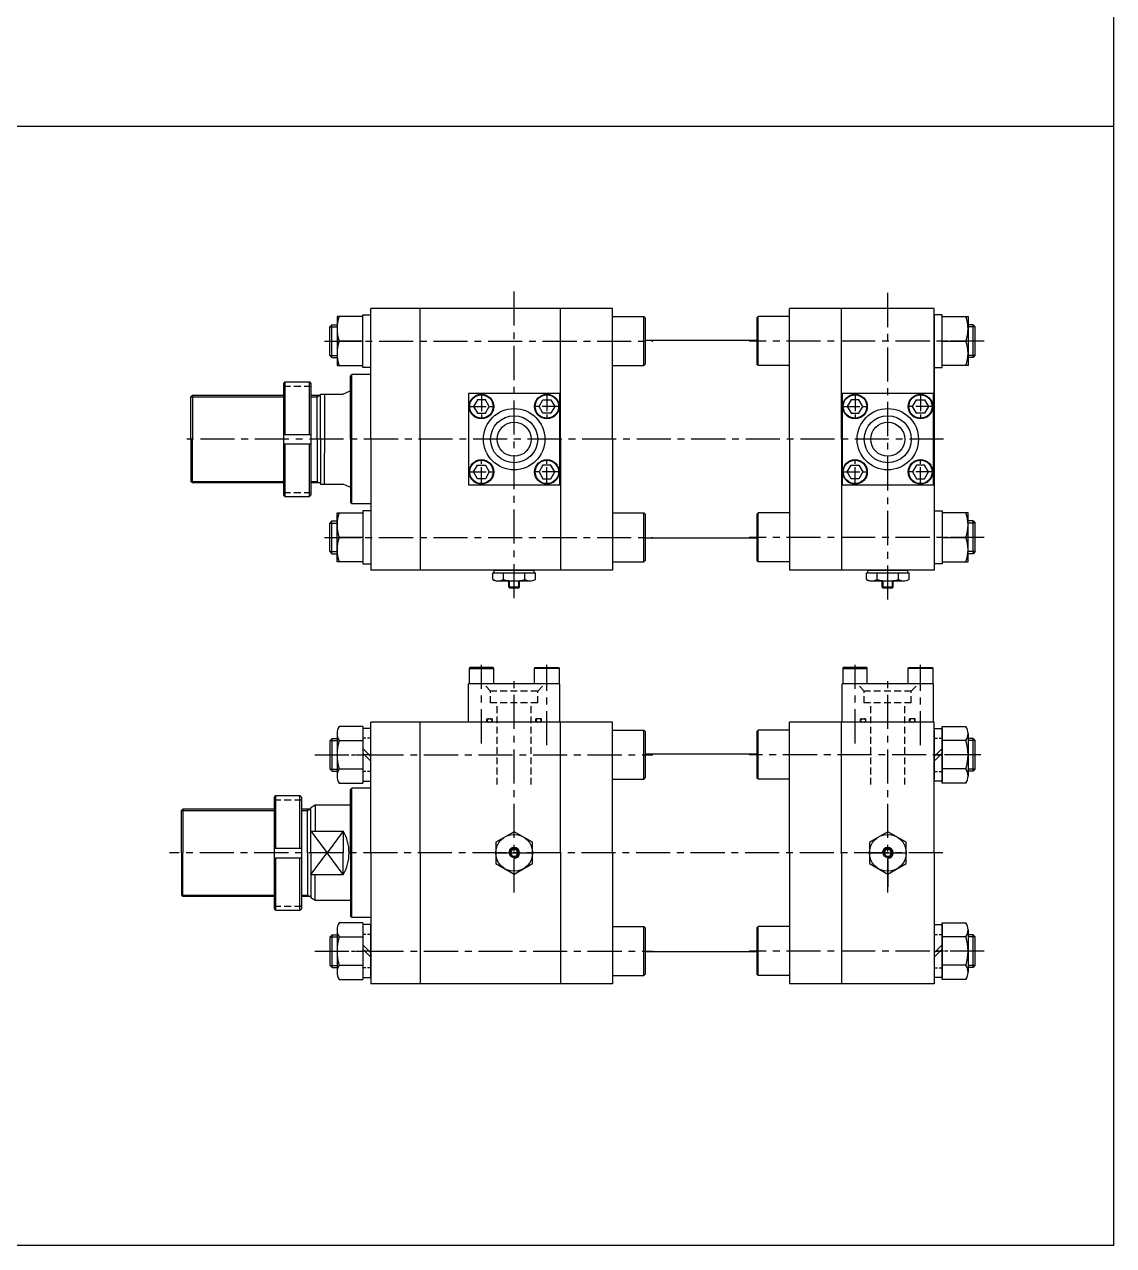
# Model space of a CAD drawing. Extents: x -819 to 8197, y 0 to 4058.
# Drawn here: x 4525 to 5324, y 2266 to 3162 of the extents above; entities that cross this region are included whole.
import ezdxf

# ---------------------------------------------------------------- set-up
doc = ezdxf.new("R2010")
doc.units = 0
doc.header["$LTSCALE"] = 10
doc.header["$MEASUREMENT"] = 0
for name, pattern in [('CENTER', [2, 1.25, -0.25, 0.25, -0.25]), ('CENTERX2', [4, 2.5, -0.5, 0.5, -0.5]), ('HIDDEN', [0.375, 0.25, -0.125]), ('HIDDENX2', [0.75, 0.5, -0.25])]:
    doc.linetypes.add(name, pattern=pattern)
doc.layers.get('0').update_dxf_attribs({"linetype": 'CONTINUOUS'})
doc.layers.get('DEFPOINTS').update_dxf_attribs({"linetype": 'CONTINUOUS'})
for name, color, linetype in [('CEN', 1, 'CENTERX2'), ('CENTER', 1, 'CENTER'), ('HID', 2, 'HIDDENX2'), ('HIDDEN', 2, 'HIDDEN'), ('ML', 7, 'CONTINUOUS')]:
    doc.layers.add(name, color=color, linetype=linetype)

msp = doc.modelspace()

# ---------------------------------------------------------------- linework, layer by layer
for p, q in [((5324, 4058.11), (5324, 2266.11)), ((5324, 3087.11), (0, 3087.11)), ((5324, 2266.11), (0, 2266.11))]:
    msp.add_line(p, q)
at = {"color": 7, "linetype": 'Continuous'}
for p, q in [((4868.83, 2754.74), (4868.83, 2759.76)), ((4868.83, 2759.76), (4875.17, 2759.76)), ((4869.83, 2759.76), (4869.83, 2761.76)), ((4869.83, 2761.76), (4899.01, 2761.76)), ((4875.17, 2759.76), (4900.01, 2759.76)), ((4876.63, 2754.74), (4876.63, 2759.76)), ((4892.21, 2754.74), (4892.21, 2759.76)), ((4899.01, 2759.76), (4899.01, 2761.76)), ((4900.01, 2754.74), (4900.01, 2759.76)), ((5142.83, 2754.74), (5142.83, 2759.76)), ((5142.83, 2759.76), (5149.17, 2759.76)), ((5143.83, 2759.76), (5143.83, 2761.76)), ((5143.83, 2761.76), (5173.01, 2761.76)), ((5149.17, 2759.76), (5174.01, 2759.76)), ((5150.63, 2754.74), (5150.63, 2759.76)), ((5166.21, 2754.74), (5166.21, 2759.76)), ((5173.01, 2759.76), (5173.01, 2761.76)), ((5174.01, 2754.74), (5174.01, 2759.76)), ((4872.01, 2753.76), (4896.83, 2753.76)), ((4880.42, 2754.02), (4880.42, 2754.02)), ((4880.42, 2749.26), (4880.42, 2753.76)), ((4888.42, 2749.26), (4888.42, 2753.76)), ((5146.01, 2753.76), (5170.83, 2753.76)), ((5154.42, 2754.02), (5154.42, 2754.02)), ((5154.42, 2749.26), (5154.42, 2753.76)), ((5162.42, 2749.26), (5162.42, 2753.76)), ((4880.42, 2749.26), (4880.92, 2748.76)), ((4888.42, 2749.26), (4880.42, 2749.26)), ((4880.92, 2748.76), (4887.92, 2748.76)), ((4888.42, 2749.26), (4887.92, 2748.76)), ((5154.42, 2749.26), (5154.92, 2748.76)), ((5162.42, 2749.26), (5154.42, 2749.26)), ((5154.92, 2748.76), (5161.92, 2748.76)), ((5162.42, 2749.26), (5161.92, 2748.76))]:
    msp.add_line(p, q, dxfattribs=at)
at = {"color": 1, "linetype": 'CENTER', "ltscale": 5}
for p, q in [((4870.92, 2554.23), (4897.92, 2554.23)), ((5144.92, 2554.23), (5171.92, 2554.23))]:
    msp.add_line(p, q, dxfattribs=at)
at = {"color": 7, "linetype": 'Continuous'}
for points in [[(4870.92, 2546.43), (4884.42, 2538.64), (4897.92, 2546.43), (4897.92, 2562.02), (4884.42, 2569.81), (4870.92, 2562.02)], [(5144.92, 2546.43), (5158.42, 2538.64), (5171.92, 2546.43), (5171.92, 2562.02), (5158.42, 2569.81), (5144.92, 2562.02)], [(4882.98, 2556.73), (4881.53, 2554.23), (4882.98, 2551.73), (4885.86, 2551.73), (4887.31, 2554.23), (4885.86, 2556.73)], [(5156.98, 2556.73), (5155.53, 2554.23), (5156.98, 2551.73), (5159.86, 2551.73), (5161.31, 2554.23), (5159.86, 2556.73)]]:
    msp.add_lwpolyline(points, close=True, dxfattribs=at)
for centre, radius in [((4884.42, 2554.23), 13.5), ((5158.42, 2554.23), 13.5), ((4884.42, 2554.23), 3.5), ((5158.42, 2554.23), 3.5)]:
    msp.add_circle(centre, radius, dxfattribs=at)
for centre, radius, start, end in [((4872.01, 2759.38), 5.62, 235.61575, 270), ((4872.73, 2761.98), 8.22, 241.70064, 298.29936), ((4884.41, 2785.11), 31.35, 255.61718, 270.01407), ((4884.43, 2785.11), 31.35, 269.98593, 284.38282), ((4896.11, 2761.98), 8.22, 241.70064, 298.29936), ((5146.01, 2759.38), 5.62, 235.61575, 270), ((5146.73, 2761.98), 8.22, 241.70064, 298.29936), ((5158.41, 2785.11), 31.35, 255.61718, 270.01407), ((5158.43, 2785.11), 31.35, 269.98593, 284.38282), ((5170.11, 2761.98), 8.22, 241.70064, 298.29936)]:
    msp.add_arc(centre, radius, start, end, dxfattribs=at)
at = {"layer": 'CEN'}
for p, q in [((4884.42, 2741.16), (4884.42, 2967.89)), ((5158.42, 2740.1), (5158.42, 2967.59)), ((4745.31, 2929.76), (4986.16, 2929.76)), ((5229.18, 2929.76), (5056.68, 2929.76)), ((5199.29, 2857.76), (4640.51, 2857.76)), ((4745.26, 2785.76), (4986.16, 2785.76)), ((5229.18, 2785.76), (5056.68, 2785.76)), ((4860.42, 2634.6), (4860.42, 2692.23)), ((4908.42, 2633.2), (4908.42, 2692.23)), ((5134.42, 2634.6), (5134.42, 2692.23)), ((5182.42, 2633.2), (5182.42, 2692.23)), ((4884.42, 2525.19), (4884.42, 2680.15)), ((5158.42, 2525.19), (5158.42, 2681.51)), ((4738.28, 2626.23), (4986.16, 2626.23)), ((5226.55, 2626.23), (5056.68, 2626.23)), ((5198.81, 2554.23), (4631.72, 2554.23)), ((5158.42, 2549.07), (5158.42, 2529.38)), ((4738.28, 2482.23), (4986.16, 2482.23)), ((5229.18, 2482.23), (5056.68, 2482.23))]:
    msp.add_line(p, q, dxfattribs=at)
at = {"layer": 'CENTER'}
for p, q in [((4754.43, 2929.76), (4773.61, 2929.76)), ((5217.41, 2929.76), (5198.23, 2929.76)), ((4860.42, 2890.85), (4860.42, 2872.67)), ((4908.42, 2890.85), (4908.42, 2872.67)), ((5134.42, 2890.85), (5134.42, 2872.67)), ((5182.42, 2890.85), (5182.42, 2872.67)), ((4851.33, 2881.76), (4869.51, 2881.76)), ((4917.51, 2881.76), (4899.33, 2881.76)), ((5125.33, 2881.76), (5143.51, 2881.76)), ((5191.51, 2881.76), (5173.33, 2881.76)), ((4860.42, 2824.67), (4860.42, 2842.85)), ((4908.42, 2824.67), (4908.42, 2842.85)), ((5134.42, 2824.67), (5134.42, 2842.85)), ((5182.42, 2824.67), (5182.42, 2842.85)), ((4851.33, 2833.76), (4869.51, 2833.76)), ((4917.51, 2833.76), (4899.33, 2833.76)), ((5125.33, 2833.76), (5143.51, 2833.76)), ((5191.51, 2833.76), (5173.33, 2833.76)), ((4754.43, 2785.76), (4773.61, 2785.76)), ((5217.41, 2785.76), (5198.23, 2785.76)), ((4750.22, 2626.23), (4773.61, 2626.23)), ((4750.22, 2626.23), (4773.61, 2626.23)), ((4779.51, 2626.23), (4773.43, 2626.23)), ((5192.33, 2626.23), (5198.41, 2626.23)), ((5217.41, 2626.23), (5198.23, 2626.23)), ((4750.22, 2482.23), (4773.61, 2482.23)), ((4750.22, 2482.23), (4773.61, 2482.23)), ((4779.51, 2482.23), (4773.43, 2482.23)), ((5192.33, 2482.23), (5198.41, 2482.23)), ((5217.41, 2482.23), (5198.23, 2482.23)), ((5217.41, 2482.23), (5198.23, 2482.23))]:
    msp.add_line(p, q, dxfattribs=at)
at = {"layer": 'DEFPOINTS', "color": 0, "linetype": 'ByBlock'}
msp.add_point((4735.42, 2521.23), dxfattribs=at)
at = {"layer": 'HID'}
for p, q in [((4715.36, 2896.76), (4735.36, 2896.76)), ((4715.36, 2818.76), (4735.36, 2818.76)), ((4867.17, 2672.98), (4861.92, 2678.23)), ((4901.67, 2672.98), (4867.17, 2672.98)), ((4867.17, 2664.23), (4867.17, 2672.98)), ((4901.67, 2672.98), (4906.92, 2678.23)), ((4901.67, 2664.23), (4901.67, 2672.98)), ((5141.17, 2672.98), (5135.92, 2678.23)), ((5141.17, 2664.23), (5141.17, 2672.98)), ((5175.67, 2672.98), (5141.17, 2672.98)), ((5175.67, 2672.98), (5180.92, 2678.23)), ((5175.67, 2664.23), (5175.67, 2672.98)), ((4901.67, 2664.23), (4867.17, 2664.23)), ((4871.92, 2604.34), (4871.92, 2664.23)), ((4896.92, 2604.34), (4896.92, 2664.23)), ((5175.67, 2664.23), (5141.17, 2664.23)), ((5145.92, 2604.34), (5145.92, 2664.23)), ((5170.92, 2604.34), (5170.92, 2664.23)), ((4864.42, 2650.23), (4864.42, 2652.63)), ((4864.42, 2652.63), (4868.42, 2652.63)), ((4868.42, 2650.23), (4868.42, 2652.63)), ((4900.42, 2650.23), (4900.42, 2652.63)), ((4904.42, 2652.63), (4900.42, 2652.63)), ((4904.42, 2650.23), (4904.42, 2652.63)), ((5138.42, 2652.63), (5142.42, 2652.63)), ((5138.42, 2650.23), (5138.42, 2652.63)), ((5142.42, 2650.23), (5142.42, 2652.63)), ((5174.42, 2650.23), (5174.42, 2652.63)), ((5178.42, 2652.63), (5174.42, 2652.63)), ((5178.42, 2650.23), (5178.42, 2652.63)), ((4708.36, 2593.23), (4728.36, 2593.23)), ((4708.36, 2515.23), (4728.36, 2515.23))]:
    msp.add_line(p, q, dxfattribs=at)
for centre, start, end in [((4865.7, 2651.43), 90, 270), ((4867.09, 2651.43), 270, 90), ((4901.75, 2651.43), 90, 270), ((4903.14, 2651.43), 270, 90), ((5139.7, 2651.43), 90, 270), ((5141.09, 2651.43), 270, 90), ((5175.75, 2651.43), 90, 270), ((5177.14, 2651.43), 270, 90)]:
    msp.add_arc(centre, 1.2, start, end, dxfattribs=at)
at = {"layer": 'HIDDEN'}
for p, q in [((4779.42, 2638.48), (4773.52, 2638.48)), ((5192.42, 2638.48), (5198.32, 2638.48)), ((4779.42, 2613.98), (4773.52, 2613.98)), ((5192.42, 2613.98), (5198.32, 2613.98)), ((4779.42, 2494.48), (4773.52, 2494.48)), ((5192.42, 2494.48), (5198.32, 2494.48)), ((4779.42, 2469.98), (4773.52, 2469.98)), ((5192.42, 2469.98), (5198.32, 2469.98))]:
    msp.add_line(p, q, dxfattribs=at)
at = {"layer": 'ML'}
for p, q in [((4773.52, 2910.41), (4773.52, 2949.11)), ((4773.52, 2949.11), (4779.42, 2949.11)), ((4956.42, 2953.76), (4779.42, 2953.76)), ((4779.42, 2857.76), (4779.42, 2953.76)), ((4815.42, 2857.76), (4815.42, 2953.76)), ((4918.42, 2857.76), (4918.42, 2953.76)), ((4956.42, 2857.76), (4956.42, 2953.76)), ((5192.42, 2953.76), (5086.42, 2953.76)), ((5086.42, 2857.76), (5086.42, 2953.76)), ((5124.42, 2857.76), (5124.42, 2953.76)), ((5192.42, 2857.76), (5192.42, 2953.76)), ((5198.32, 2949.11), (5192.42, 2949.11)), ((5192.42, 2949.11), (5192.42, 2766.41)), ((5198.32, 2910.41), (5198.32, 2949.11)), ((4750.83, 2941.76), (4749.33, 2940.26)), ((4749.33, 2919.26), (4749.33, 2940.26)), ((4750.83, 2917.76), (4750.83, 2941.76)), ((4750.83, 2941.76), (4754.43, 2941.76)), ((4754.52, 2947.76), (4754.52, 2911.76)), ((4773.52, 2947.76), (4754.52, 2947.76)), ((4773.52, 2911.76), (4773.52, 2947.76)), ((4956.42, 2947.76), (4979.42, 2947.76)), ((4979.42, 2911.76), (4979.42, 2947.76)), ((4980.42, 2946.76), (4979.42, 2947.76)), ((4980.42, 2946.76), (4980.42, 2912.76)), ((5062.42, 2946.76), (5063.42, 2947.76)), ((5062.42, 2946.76), (5062.42, 2912.76)), ((5086.42, 2947.76), (5063.42, 2947.76)), ((5063.42, 2911.76), (5063.42, 2947.76)), ((5192.42, 2947.76), (5192.42, 2911.76)), ((5198.32, 2911.76), (5198.32, 2947.76)), ((5198.32, 2947.76), (5217.32, 2947.76)), ((5217.32, 2947.76), (5217.32, 2911.76)), ((5221.01, 2941.76), (5217.41, 2941.76)), ((5221.01, 2917.76), (5221.01, 2941.76)), ((5221.01, 2941.76), (5222.51, 2940.26)), ((5222.51, 2919.26), (5222.51, 2940.26)), ((5062.42, 2930.26), (4980.42, 2930.26)), ((4773.52, 2929.76), (4756.12, 2929.76)), ((5198.32, 2929.76), (5215.71, 2929.76)), ((4749.33, 2919.26), (4750.83, 2917.76)), ((4750.83, 2917.76), (4754.43, 2917.76)), ((4980.42, 2912.76), (4979.42, 2911.76)), ((5062.42, 2912.76), (5063.42, 2911.76)), ((5221.01, 2917.76), (5217.41, 2917.76)), ((5222.51, 2919.26), (5221.01, 2917.76)), ((4754.52, 2911.76), (4773.52, 2911.76)), ((4765.42, 2905.26), (4764.42, 2904.26)), ((4764.42, 2857.76), (4764.42, 2904.26)), ((4765.42, 2810.26), (4765.42, 2905.26)), ((4779.42, 2905.26), (4765.42, 2905.26)), ((4779.42, 2910.41), (4773.52, 2910.41)), ((4956.42, 2911.76), (4979.42, 2911.76)), ((5086.42, 2911.76), (5063.42, 2911.76)), ((5192.42, 2910.41), (5198.32, 2910.41)), ((5217.32, 2911.76), (5198.32, 2911.76)), ((4716.36, 2899.76), (4715.36, 2898.76)), ((4715.36, 2898.76), (4715.36, 2816.76)), ((4716.36, 2899.76), (4716.36, 2861.26)), ((4716.36, 2899.76), (4734.36, 2899.76)), ((4734.36, 2861.26), (4734.36, 2899.76)), ((4734.36, 2899.76), (4735.36, 2898.76)), ((4735.36, 2898.76), (4735.36, 2816.76)), ((4648.42, 2889.76), (4647.42, 2888.76)), ((4647.42, 2857.76), (4647.42, 2888.76)), ((4715.36, 2889.76), (4648.42, 2889.76)), ((4648.42, 2889.76), (4648.42, 2857.76)), ((4742.42, 2889.76), (4735.36, 2889.76)), ((4739.93, 2857.76), (4739.93, 2889.76)), ((4742.42, 2857.76), (4742.42, 2890.76)), ((4742.42, 2890.76), (4759.12, 2890.76)), ((4745.42, 2890.76), (4745.42, 2847.53)), ((4763.36, 2892.76), (4759.12, 2890.76)), ((4764.42, 2892.76), (4763.36, 2892.76)), ((4917.92, 2891.26), (4850.92, 2891.26)), ((4850.92, 2891.26), (4850.92, 2824.26)), ((4917.92, 2824.26), (4917.92, 2891.26)), ((5191.92, 2891.26), (5124.92, 2891.26)), ((5124.92, 2891.26), (5124.92, 2824.26)), ((5191.92, 2824.26), (5191.92, 2891.26)), ((4715.36, 2861.26), (4735.36, 2861.26)), ((4647.42, 2857.76), (4647.42, 2826.76)), ((4648.42, 2825.76), (4648.42, 2857.76)), ((4715.36, 2854.26), (4735.36, 2854.26)), ((4716.36, 2854.26), (4716.36, 2815.76)), ((4734.36, 2815.76), (4734.36, 2854.26)), ((4739.93, 2857.76), (4739.93, 2825.76)), ((4742.42, 2857.76), (4742.42, 2824.76)), ((4764.42, 2857.76), (4764.42, 2811.26)), ((4779.42, 2857.76), (4779.42, 2761.76)), ((4815.42, 2857.76), (4815.42, 2761.76)), ((4918.42, 2857.76), (4918.42, 2761.76)), ((4956.42, 2857.76), (4956.42, 2761.76)), ((5086.42, 2857.76), (5086.42, 2761.76)), ((5124.42, 2857.76), (5124.42, 2761.76)), ((5192.42, 2857.76), (5192.42, 2761.76)), ((4745.42, 2824.76), (4745.42, 2847.53)), ((4648.42, 2825.76), (4647.42, 2826.76)), ((4715.36, 2825.76), (4648.42, 2825.76)), ((4742.42, 2825.76), (4735.36, 2825.76)), ((4742.42, 2824.76), (4759.12, 2824.76)), ((4763.36, 2822.76), (4759.12, 2824.76)), ((4764.42, 2822.76), (4763.36, 2822.76)), ((4850.92, 2824.26), (4917.92, 2824.26)), ((5124.92, 2824.26), (5191.92, 2824.26)), ((4716.36, 2815.76), (4715.36, 2816.76)), ((4716.36, 2815.76), (4734.36, 2815.76)), ((4734.36, 2815.76), (4735.36, 2816.76)), ((4765.42, 2810.26), (4764.42, 2811.26)), ((4779.42, 2810.26), (4765.42, 2810.26)), ((4773.52, 2805.11), (4773.52, 2766.41)), ((4779.42, 2805.11), (4773.52, 2805.11)), ((5192.42, 2805.11), (5198.32, 2805.11)), ((5198.32, 2805.11), (5198.32, 2766.41)), ((4750.83, 2797.76), (4749.33, 2796.26)), ((4749.33, 2775.26), (4749.33, 2796.26)), ((4750.83, 2773.76), (4750.83, 2797.76)), ((4750.83, 2797.76), (4754.43, 2797.76)), ((4754.52, 2767.76), (4754.52, 2803.76)), ((4754.52, 2803.76), (4773.52, 2803.76)), ((4773.52, 2803.76), (4773.52, 2767.76)), ((4956.42, 2803.76), (4979.42, 2803.76)), ((4979.42, 2767.76), (4979.42, 2803.76)), ((4980.42, 2802.76), (4979.42, 2803.76)), ((4980.42, 2802.76), (4980.42, 2768.76)), ((5062.42, 2802.76), (5063.42, 2803.76)), ((5062.42, 2802.76), (5062.42, 2768.76)), ((5086.42, 2803.76), (5063.42, 2803.76)), ((5063.42, 2767.76), (5063.42, 2803.76)), ((5198.32, 2803.76), (5198.32, 2767.76)), ((5217.32, 2803.76), (5198.32, 2803.76)), ((5217.32, 2767.76), (5217.32, 2803.76)), ((5221.01, 2797.76), (5217.41, 2797.76)), ((5221.01, 2773.76), (5221.01, 2797.76)), ((5221.01, 2797.76), (5222.51, 2796.26)), ((5222.51, 2775.26), (5222.51, 2796.26)), ((4773.52, 2785.76), (4756.12, 2785.76)), ((5062.42, 2785.26), (4980.42, 2785.26)), ((5198.32, 2785.76), (5215.71, 2785.76)), ((4749.33, 2775.26), (4750.83, 2773.76)), ((4750.83, 2773.76), (4754.43, 2773.76)), ((4980.42, 2768.76), (4979.42, 2767.76)), ((5062.42, 2768.76), (5063.42, 2767.76)), ((5221.01, 2773.76), (5217.41, 2773.76)), ((5222.51, 2775.26), (5221.01, 2773.76)), ((4773.52, 2767.76), (4754.52, 2767.76)), ((4773.52, 2766.41), (4779.42, 2766.41)), ((4956.42, 2761.76), (4779.42, 2761.76)), ((4956.42, 2767.76), (4979.42, 2767.76)), ((5086.42, 2767.76), (5063.42, 2767.76)), ((5192.42, 2761.76), (5086.42, 2761.76)), ((5198.32, 2766.41), (5192.42, 2766.41)), ((5198.32, 2767.76), (5217.32, 2767.76)), ((4851.82, 2690.23), (4851.42, 2689.53)), ((4851.42, 2689.53), (4869.42, 2689.53)), ((4851.42, 2689.53), (4851.42, 2678.23)), ((4869.02, 2690.23), (4851.82, 2690.23)), ((4869.42, 2689.53), (4869.02, 2690.23)), ((4869.42, 2678.23), (4869.42, 2689.53)), ((4899.42, 2689.53), (4899.82, 2690.23)), ((4899.42, 2678.23), (4899.42, 2689.53)), ((4917.42, 2689.53), (4899.42, 2689.53)), ((4899.82, 2690.23), (4917.02, 2690.23)), ((4917.02, 2690.23), (4917.42, 2689.53)), ((4917.42, 2689.53), (4917.42, 2678.23)), ((5125.82, 2690.23), (5125.42, 2689.53)), ((5125.42, 2689.53), (5143.42, 2689.53)), ((5125.42, 2689.53), (5125.42, 2678.23)), ((5143.02, 2690.23), (5125.82, 2690.23)), ((5143.42, 2689.53), (5143.02, 2690.23)), ((5143.42, 2678.23), (5143.42, 2689.53)), ((5173.42, 2689.53), (5173.82, 2690.23)), ((5191.42, 2689.53), (5173.42, 2689.53)), ((5173.42, 2678.23), (5173.42, 2689.53)), ((5173.82, 2690.23), (5191.02, 2690.23)), ((5191.02, 2690.23), (5191.42, 2689.53)), ((5191.42, 2689.53), (5191.42, 2678.23)), ((4917.92, 2678.23), (4850.92, 2678.23)), ((4850.92, 2650.23), (4850.92, 2678.23)), ((4917.42, 2678.23), (4899.42, 2678.23)), ((4917.92, 2650.23), (4917.92, 2678.23)), ((5124.92, 2650.23), (5124.92, 2678.23)), ((5191.92, 2678.23), (5124.92, 2678.23)), ((5191.42, 2678.23), (5173.42, 2678.23)), ((5191.92, 2650.23), (5191.92, 2678.23)), ((4773.52, 2647.01), (4756.12, 2647.01)), ((4773.52, 2647.01), (4773.52, 2605.44)), ((4779.42, 2645.58), (4773.52, 2645.58)), ((4779.42, 2554.23), (4779.42, 2650.23)), ((4956.42, 2650.23), (4779.42, 2650.23)), ((4815.42, 2554.23), (4815.42, 2650.23)), ((4918.42, 2554.23), (4918.42, 2650.23)), ((4956.42, 2554.23), (4956.42, 2650.23)), ((4956.42, 2644.23), (4979.42, 2644.23)), ((4979.42, 2608.23), (4979.42, 2644.23)), ((4980.42, 2643.23), (4979.42, 2644.23)), ((4980.42, 2643.23), (4980.42, 2609.23)), ((5062.42, 2643.23), (5063.42, 2644.23)), ((5062.42, 2643.23), (5062.42, 2609.23)), ((5086.42, 2644.23), (5063.42, 2644.23)), ((5063.42, 2608.23), (5063.42, 2644.23)), ((5192.42, 2650.23), (5086.42, 2650.23)), ((5086.42, 2554.23), (5086.42, 2650.23)), ((5124.42, 2554.23), (5124.42, 2650.23)), ((5192.42, 2554.23), (5192.42, 2650.23)), ((5192.42, 2645.58), (5198.32, 2645.58)), ((5192.42, 2606.88), (5192.42, 2645.58)), ((5192.42, 2644.23), (5192.42, 2608.23)), ((5198.32, 2647.01), (5215.71, 2647.01)), ((5198.32, 2605.44), (5198.32, 2647.01)), ((5198.32, 2645.58), (5198.32, 2606.88)), ((4750.92, 2638.23), (4749.42, 2636.73)), ((4749.42, 2615.73), (4749.42, 2636.73)), ((4750.92, 2614.23), (4750.92, 2638.23)), ((4750.92, 2638.23), (4754.52, 2638.23)), ((4754.52, 2641.81), (4754.52, 2610.64)), ((4754.52, 2641.81), (4754.52, 2610.64)), ((4756.12, 2636.62), (4773.52, 2636.62)), ((4756.12, 2636.62), (4773.52, 2636.62)), ((5215.71, 2636.62), (5198.32, 2636.62)), ((5217.32, 2641.81), (5217.32, 2610.64)), ((5220.92, 2638.23), (5217.32, 2638.23)), ((5220.92, 2638.23), (5222.42, 2636.73)), ((5220.92, 2614.23), (5220.92, 2638.23)), ((5222.42, 2615.73), (5222.42, 2636.73)), ((4779.42, 2624.94), (4773.52, 2630.84)), ((4779.42, 2621.61), (4773.52, 2627.51)), ((5062.42, 2626.73), (4980.42, 2626.73)), ((5192.42, 2624.94), (5198.32, 2630.84)), ((5192.42, 2621.61), (5198.32, 2627.51)), ((4749.42, 2615.73), (4750.92, 2614.23)), ((4750.92, 2614.23), (4754.52, 2614.23)), ((4756.12, 2615.83), (4773.52, 2615.83)), ((4756.12, 2615.83), (4773.52, 2615.83)), ((4956.42, 2608.23), (4979.42, 2608.23)), ((4980.42, 2609.23), (4979.42, 2608.23)), ((5062.42, 2609.23), (5063.42, 2608.23)), ((5086.42, 2608.23), (5063.42, 2608.23)), ((5215.71, 2615.83), (5198.32, 2615.83)), ((5220.92, 2614.23), (5217.32, 2614.23)), ((5222.42, 2615.73), (5220.92, 2614.23)), ((4756.12, 2605.44), (4773.52, 2605.44)), ((4765.42, 2601.73), (4764.42, 2600.73)), ((4764.42, 2554.23), (4764.42, 2600.73)), ((4765.42, 2506.73), (4765.42, 2601.73)), ((4779.42, 2601.73), (4765.42, 2601.73)), ((4773.52, 2606.88), (4779.42, 2606.88)), ((5198.32, 2606.88), (5192.42, 2606.88)), ((5215.71, 2605.44), (5198.32, 2605.44)), ((4709.36, 2596.23), (4708.36, 2595.23)), ((4708.36, 2595.23), (4708.36, 2513.23)), ((4709.36, 2596.23), (4727.36, 2596.23)), ((4709.36, 2596.23), (4709.36, 2557.73)), ((4727.36, 2596.23), (4728.36, 2595.23)), ((4727.36, 2557.73), (4727.36, 2596.23)), ((4728.36, 2595.23), (4728.36, 2513.23)), ((4641.42, 2586.23), (4640.42, 2585.23)), ((4640.42, 2554.23), (4640.42, 2585.23)), ((4641.42, 2586.23), (4641.42, 2554.23)), ((4708.36, 2586.23), (4641.42, 2586.23)), ((4735.42, 2586.23), (4728.36, 2586.23)), ((4732.93, 2554.23), (4732.93, 2586.23)), ((4738.42, 2589.23), (4735.42, 2587.23)), ((4735.42, 2554.23), (4735.42, 2587.23)), ((4764.42, 2589.23), (4738.42, 2589.23)), ((4738.42, 2589.23), (4738.42, 2570.19)), ((4735.42, 2570.19), (4759.12, 2570.19)), ((4759.12, 2570.19), (4759.12, 2554.23)), ((4640.42, 2554.23), (4640.42, 2523.23)), ((4641.42, 2522.23), (4641.42, 2554.23)), ((4708.36, 2557.73), (4728.36, 2557.73)), ((4732.93, 2554.23), (4732.93, 2522.23)), ((4735.42, 2554.23), (4735.42, 2521.23)), ((4759.12, 2538.26), (4759.12, 2554.23)), ((4764.42, 2554.23), (4764.42, 2507.73)), ((4779.42, 2554.23), (4779.42, 2458.23)), ((4815.42, 2554.23), (4815.42, 2458.23)), ((4918.42, 2554.23), (4918.42, 2458.23)), ((4956.42, 2554.23), (4956.42, 2458.23)), ((4956.42, 2554.23), (4956.42, 2458.23)), ((5086.42, 2554.23), (5086.42, 2458.23)), ((5124.42, 2554.23), (5124.42, 2458.23)), ((5192.42, 2554.23), (5192.42, 2458.23)), ((4708.36, 2550.73), (4728.36, 2550.73)), ((4709.36, 2550.73), (4709.36, 2512.23)), ((4727.36, 2512.23), (4727.36, 2550.73)), ((4735.42, 2538.26), (4759.12, 2538.26)), ((4738.42, 2519.23), (4738.42, 2538.26)), ((4641.42, 2522.23), (4640.42, 2523.23)), ((4708.36, 2522.23), (4641.42, 2522.23)), ((4735.42, 2522.23), (4728.36, 2522.23)), ((4738.42, 2519.23), (4735.42, 2521.23)), ((4764.42, 2519.23), (4738.42, 2519.23)), ((4709.36, 2512.23), (4708.36, 2513.23)), ((4709.36, 2512.23), (4727.36, 2512.23)), ((4727.36, 2512.23), (4728.36, 2513.23)), ((4773.52, 2503.01), (4756.12, 2503.01)), ((4765.42, 2506.73), (4764.42, 2507.73)), ((4779.42, 2506.73), (4765.42, 2506.73)), ((4773.52, 2503.01), (4773.52, 2461.44)), ((4773.52, 2501.58), (4773.52, 2462.88)), ((4779.42, 2501.58), (4773.52, 2501.58)), ((4779.42, 2462.88), (4779.42, 2501.58)), ((4956.42, 2500.23), (4979.42, 2500.23)), ((4979.42, 2464.23), (4979.42, 2500.23)), ((4980.42, 2499.23), (4979.42, 2500.23)), ((5062.42, 2499.23), (5063.42, 2500.23)), ((5063.42, 2464.23), (5063.42, 2500.23)), ((5086.42, 2500.23), (5063.42, 2500.23)), ((5192.42, 2501.58), (5198.32, 2501.58)), ((5198.32, 2461.44), (5198.32, 2503.01)), ((5198.32, 2503.01), (5215.71, 2503.01)), ((5198.32, 2501.58), (5198.32, 2462.88)), ((4750.92, 2494.23), (4749.42, 2492.73)), ((4749.42, 2471.73), (4749.42, 2492.73)), ((4750.92, 2470.23), (4750.92, 2494.23)), ((4750.92, 2494.23), (4754.52, 2494.23)), ((4754.52, 2497.81), (4754.52, 2466.64)), ((4754.52, 2497.81), (4754.52, 2466.64)), ((4756.12, 2492.62), (4773.52, 2492.62)), ((4756.12, 2492.62), (4773.52, 2492.62)), ((4980.42, 2499.23), (4980.42, 2465.23)), ((5062.42, 2499.23), (5062.42, 2465.23)), ((5215.71, 2492.62), (5198.32, 2492.62)), ((5215.71, 2492.62), (5198.32, 2492.62)), ((5217.32, 2497.81), (5217.32, 2466.64)), ((5217.32, 2497.81), (5217.32, 2466.64)), ((5220.92, 2494.23), (5217.32, 2494.23)), ((5220.92, 2470.23), (5220.92, 2494.23)), ((5220.92, 2494.23), (5222.42, 2492.73)), ((5222.42, 2471.73), (5222.42, 2492.73)), ((4779.42, 2480.94), (4773.52, 2486.84)), ((4779.42, 2477.61), (4773.52, 2483.51)), ((5192.42, 2480.94), (5198.32, 2486.84)), ((5192.42, 2477.61), (5198.32, 2483.51)), ((5062.42, 2481.73), (4980.42, 2481.73)), ((4749.42, 2471.73), (4750.92, 2470.23)), ((4750.92, 2470.23), (4754.52, 2470.23)), ((4756.12, 2471.83), (4773.52, 2471.83)), ((4756.12, 2471.83), (4773.52, 2471.83)), ((4956.42, 2464.23), (4979.42, 2464.23)), ((4980.42, 2465.23), (4979.42, 2464.23)), ((5062.42, 2465.23), (5063.42, 2464.23)), ((5086.42, 2464.23), (5063.42, 2464.23)), ((5215.71, 2471.83), (5198.32, 2471.83)), ((5215.71, 2471.83), (5198.32, 2471.83)), ((5220.92, 2470.23), (5217.32, 2470.23)), ((5222.42, 2471.73), (5220.92, 2470.23)), ((4756.12, 2461.44), (4773.52, 2461.44)), ((4773.52, 2462.88), (4779.42, 2462.88)), ((4956.42, 2458.23), (4779.42, 2458.23)), ((5192.42, 2458.23), (5086.42, 2458.23)), ((5198.32, 2462.88), (5192.42, 2462.88)), ((5215.71, 2461.44), (5198.32, 2461.44))]:
    msp.add_line(p, q, dxfattribs=at)
at = {"layer": 'ML', "color": 2}
for p, q in [((4749.33, 2940.26), (4754.43, 2940.26)), ((5222.51, 2940.26), (5217.41, 2940.26)), ((4749.33, 2919.26), (4754.43, 2919.26)), ((5222.51, 2919.26), (5217.41, 2919.26)), ((4647.42, 2888.76), (4715.36, 2888.76)), ((4735.36, 2888.76), (4739.93, 2888.76)), ((4739.93, 2888.76), (4741.73, 2889.76)), ((4647.42, 2826.76), (4715.36, 2826.76)), ((4735.36, 2826.76), (4739.93, 2826.76)), ((4739.93, 2826.76), (4741.73, 2825.76)), ((4739.93, 2826.76), (4741.73, 2825.76)), ((4749.33, 2796.26), (4754.43, 2796.26)), ((5222.51, 2796.26), (5217.41, 2796.26)), ((4749.33, 2775.26), (4754.43, 2775.26)), ((5222.51, 2775.26), (5217.41, 2775.26)), ((4880.92, 2753.96), (4880.92, 2753.96)), ((4880.92, 2748.76), (4880.92, 2753.76)), ((4887.92, 2748.76), (4887.92, 2753.76)), ((5154.92, 2753.96), (5154.92, 2753.96)), ((5154.92, 2748.76), (5154.92, 2753.76)), ((5161.92, 2748.76), (5161.92, 2753.76)), ((4749.42, 2636.73), (4754.52, 2636.73)), ((5222.42, 2636.73), (5217.32, 2636.73)), ((4749.42, 2615.73), (4754.52, 2615.73)), ((5222.42, 2615.73), (5217.32, 2615.73)), ((4640.42, 2585.23), (4708.36, 2585.23)), ((4728.36, 2585.23), (4732.93, 2585.23)), ((4732.93, 2585.23), (4734.73, 2586.23)), ((4735.42, 2570.19), (4747.27, 2554.23)), ((4759.12, 2570.19), (4747.27, 2554.23)), ((4735.42, 2538.26), (4747.27, 2554.23)), ((4759.12, 2538.26), (4747.27, 2554.23)), ((4640.42, 2523.23), (4708.36, 2523.23)), ((4728.36, 2523.23), (4732.93, 2523.23)), ((4732.93, 2523.23), (4734.73, 2522.23)), ((4749.42, 2492.73), (4754.52, 2492.73)), ((5222.42, 2492.73), (5217.32, 2492.73)), ((4749.42, 2471.73), (4754.52, 2471.73)), ((5222.42, 2471.73), (5217.32, 2471.73))]:
    msp.add_line(p, q, dxfattribs=at)
at = {"layer": 'ML'}
for points in [[(4857.53, 2876.76), (4863.31, 2876.76), (4866.19, 2881.76), (4863.31, 2886.76), (4857.53, 2886.76), (4854.65, 2881.76), (4857.53, 2876.76)], [(4911.31, 2876.76), (4905.53, 2876.76), (4902.65, 2881.76), (4905.53, 2886.76), (4911.31, 2886.76), (4914.19, 2881.76), (4911.31, 2876.76)], [(5131.53, 2876.76), (5137.31, 2876.76), (5140.19, 2881.76), (5137.31, 2886.76), (5131.53, 2886.76), (5128.65, 2881.76), (5131.53, 2876.76)], [(5185.31, 2876.76), (5179.53, 2876.76), (5176.65, 2881.76), (5179.53, 2886.76), (5185.31, 2886.76), (5188.19, 2881.76), (5185.31, 2876.76)], [(4857.53, 2838.76), (4863.31, 2838.76), (4866.19, 2833.76), (4863.31, 2828.76), (4857.53, 2828.76), (4854.65, 2833.76), (4857.53, 2838.76)], [(4911.31, 2838.76), (4905.53, 2838.76), (4902.65, 2833.76), (4905.53, 2828.76), (4911.31, 2828.76), (4914.19, 2833.76), (4911.31, 2838.76)], [(5131.53, 2838.76), (5137.31, 2838.76), (5140.19, 2833.76), (5137.31, 2828.76), (5131.53, 2828.76), (5128.65, 2833.76), (5131.53, 2838.76)], [(5185.31, 2838.76), (5179.53, 2838.76), (5176.65, 2833.76), (5179.53, 2828.76), (5185.31, 2828.76), (5188.19, 2833.76), (5185.31, 2838.76)]]:
    msp.add_lwpolyline(points, dxfattribs=at)
for centre, radius in [((4860.42, 2881.76), 9), ((4860.42, 2881.76), 8.6), ((4908.42, 2881.76), 9), ((4908.42, 2881.76), 8.6), ((5134.42, 2881.76), 9), ((5134.42, 2881.76), 8.6), ((5182.42, 2881.76), 9), ((5182.42, 2881.76), 8.6), ((4884.42, 2857.76), 22.5), ((5158.42, 2857.76), 22.5), ((4884.42, 2857.76), 17.25), ((4884.42, 2857.76), 12.5), ((5158.42, 2857.76), 17.25), ((5158.42, 2857.76), 12.5), ((4860.42, 2833.76), 9), ((4860.42, 2833.76), 8.6), ((4908.42, 2833.76), 9), ((4908.42, 2833.76), 8.6), ((5134.42, 2833.76), 9), ((5134.42, 2833.76), 8.6), ((5182.42, 2833.76), 9), ((5182.42, 2833.76), 8.6)]:
    msp.add_circle(centre, radius, dxfattribs=at)
for centre, radius, start, end in [((4780.51, 2938.76), 26, 159.74384, 200.25616), ((5191.32, 2938.76), 26, 339.74384, 20.25616), ((4780.51, 2920.76), 26, 159.74384, 200.25616), ((5191.32, 2920.76), 26, 339.74384, 20.25616), ((4780.51, 2794.76), 26, 159.74384, 200.25616), ((5191.32, 2794.76), 26, 339.74384, 20.25616), ((4780.51, 2776.76), 26, 159.74384, 200.25616), ((5191.32, 2776.76), 26, 339.74384, 20.25616), ((4763.72, 2641.81), 9.2, 145.61575, 214.38425), ((4763.72, 2641.81), 9.2, 145.61575, 214.38425), ((5208.12, 2641.81), 9.2, 325.61575, 34.38425), ((4788.91, 2626.23), 34.39, 162.41205, 197.58795), ((4788.91, 2626.23), 34.39, 162.41205, 197.58795), ((5182.93, 2626.23), 34.39, 342.41205, 17.58795), ((4763.72, 2610.64), 9.2, 145.61575, 214.38425), ((4763.72, 2610.64), 9.2, 145.61575, 214.38425), ((5208.12, 2610.64), 9.2, 325.61575, 34.38425), ((4731.21, 2554.23), 32.15, 0, 29.77443), ((4731.21, 2554.23), 32.15, 330.22557, 0), ((4763.72, 2497.81), 9.2, 145.61575, 214.38425), ((4763.72, 2497.81), 9.2, 145.61575, 214.38425), ((5208.12, 2497.81), 9.2, 325.61575, 34.38425), ((5208.12, 2497.81), 9.2, 325.61575, 34.38425), ((4788.91, 2482.23), 34.39, 162.41205, 197.58795), ((4788.91, 2482.23), 34.39, 162.41205, 197.58795), ((5182.93, 2482.23), 34.39, 342.41205, 17.58795), ((5182.93, 2482.23), 34.39, 342.41205, 17.58795), ((4763.72, 2466.64), 9.2, 145.61575, 214.38425), ((4763.72, 2466.64), 9.2, 145.61575, 214.38425), ((5208.12, 2466.64), 9.2, 325.61575, 34.38425), ((5208.12, 2466.64), 9.2, 325.61575, 34.38425)]:
    msp.add_arc(centre, radius, start, end, dxfattribs=at)
at = {"layer": 'ML', "color": 2}
for centre in [(4884.42, 2554.23), (5158.42, 2554.23)]:
    msp.add_arc(centre, 4, 270, 180, dxfattribs=at)

doc.saveas('drawing.dxf')
